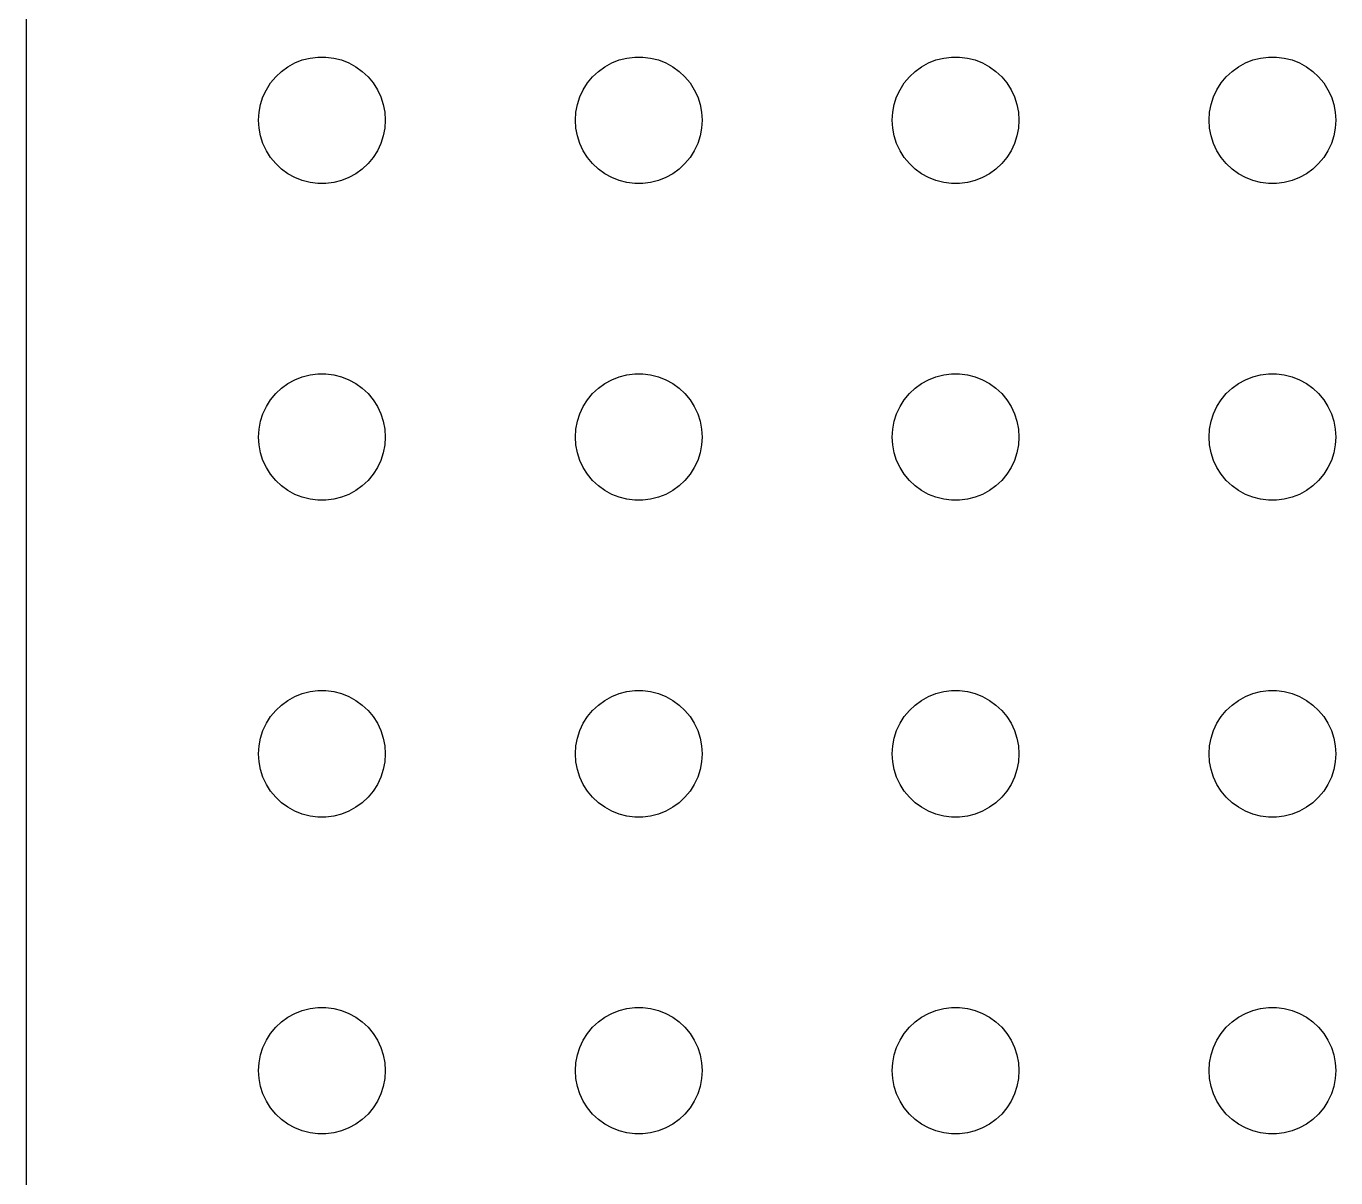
# Model space of a CAD drawing. Header units: metres. Extents: x -134 to 134, y 518 to 1078.
# Drawn here: x -134.5 to -103.5, y 681.46 to 708.73 of the extents above; entities that cross this region are included whole.
import ezdxf

# ---------------------------------------------------------------- set-up
doc = ezdxf.new("R2010")
doc.units = ezdxf.units.M

msp = doc.modelspace()

# ---------------------------------------------------------------- linework, layer by layer
for p, q in [((-134.5, 731), (-134.5, 637)), ((-128.456, 707.656), (-128.304, 707.766)), ((-128.304, 707.766), (-128.139, 707.857)), ((-128.139, 707.857), (-127.964, 707.927)), ((-127.964, 707.927), (-127.781, 707.973)), ((-127.781, 707.973), (-127.594, 707.997)), ((-127.594, 707.997), (-127.406, 707.997)), ((-127.406, 707.997), (-127.219, 707.973)), ((-127.219, 707.973), (-127.036, 707.927)), ((-127.036, 707.927), (-126.861, 707.857)), ((-126.861, 707.857), (-126.696, 707.766)), ((-126.696, 707.766), (-126.544, 707.656)), ((-120.956, 707.656), (-120.804, 707.766)), ((-120.804, 707.766), (-120.639, 707.857)), ((-120.639, 707.857), (-120.464, 707.927)), ((-120.464, 707.927), (-120.281, 707.973)), ((-120.281, 707.973), (-120.094, 707.997)), ((-120.094, 707.997), (-119.906, 707.997)), ((-119.906, 707.997), (-119.719, 707.973)), ((-119.719, 707.973), (-119.536, 707.927)), ((-119.536, 707.927), (-119.361, 707.857)), ((-119.361, 707.857), (-119.196, 707.766)), ((-119.196, 707.766), (-119.044, 707.656)), ((-113.456, 707.656), (-113.304, 707.766)), ((-113.304, 707.766), (-113.139, 707.857)), ((-113.139, 707.857), (-112.964, 707.927)), ((-112.964, 707.927), (-112.781, 707.973)), ((-112.781, 707.973), (-112.594, 707.997)), ((-112.594, 707.997), (-112.406, 707.997)), ((-112.406, 707.997), (-112.219, 707.973)), ((-112.219, 707.973), (-112.036, 707.927)), ((-112.036, 707.927), (-111.861, 707.857)), ((-111.861, 707.857), (-111.696, 707.766)), ((-111.696, 707.766), (-111.544, 707.656)), ((-105.956, 707.656), (-105.804, 707.766)), ((-105.804, 707.766), (-105.639, 707.857)), ((-105.639, 707.857), (-105.464, 707.927)), ((-105.464, 707.927), (-105.281, 707.973)), ((-105.281, 707.973), (-105.094, 707.997)), ((-105.094, 707.997), (-104.906, 707.997)), ((-104.906, 707.997), (-104.719, 707.973)), ((-104.719, 707.973), (-104.536, 707.927)), ((-104.536, 707.927), (-104.361, 707.857)), ((-104.361, 707.857), (-104.196, 707.766)), ((-104.196, 707.766), (-104.044, 707.656)), ((-128.714, 707.382), (-128.593, 707.527)), ((-128.593, 707.527), (-128.456, 707.656)), ((-126.544, 707.656), (-126.407, 707.527)), ((-126.407, 707.527), (-126.286, 707.382)), ((-121.214, 707.382), (-121.093, 707.527)), ((-121.093, 707.527), (-120.956, 707.656)), ((-119.044, 707.656), (-118.907, 707.527)), ((-118.907, 707.527), (-118.786, 707.382)), ((-113.714, 707.382), (-113.593, 707.527)), ((-113.593, 707.527), (-113.456, 707.656)), ((-111.544, 707.656), (-111.407, 707.527)), ((-111.407, 707.527), (-111.286, 707.382)), ((-106.214, 707.382), (-106.093, 707.527)), ((-106.093, 707.527), (-105.956, 707.656)), ((-104.044, 707.656), (-103.907, 707.527)), ((-103.907, 707.527), (-103.786, 707.382)), ((-128.895, 707.052), (-128.814, 707.223)), ((-128.814, 707.223), (-128.714, 707.382)), ((-126.286, 707.382), (-126.186, 707.223)), ((-126.186, 707.223), (-126.105, 707.052)), ((-121.395, 707.052), (-121.314, 707.223)), ((-121.314, 707.223), (-121.214, 707.382)), ((-118.786, 707.382), (-118.686, 707.223)), ((-118.686, 707.223), (-118.605, 707.052)), ((-113.895, 707.052), (-113.814, 707.223)), ((-113.814, 707.223), (-113.714, 707.382)), ((-111.286, 707.382), (-111.186, 707.223)), ((-111.186, 707.223), (-111.105, 707.052)), ((-106.395, 707.052), (-106.314, 707.223)), ((-106.314, 707.223), (-106.214, 707.382)), ((-103.786, 707.382), (-103.686, 707.223)), ((-103.686, 707.223), (-103.605, 707.052)), ((-128.988, 706.688), (-128.953, 706.873)), ((-128.953, 706.873), (-128.895, 707.052)), ((-126.105, 707.052), (-126.047, 706.873)), ((-126.047, 706.873), (-126.012, 706.688)), ((-121.488, 706.688), (-121.453, 706.873)), ((-121.453, 706.873), (-121.395, 707.052)), ((-118.605, 707.052), (-118.547, 706.873)), ((-118.547, 706.873), (-118.512, 706.688)), ((-113.988, 706.688), (-113.953, 706.873)), ((-113.953, 706.873), (-113.895, 707.052)), ((-111.105, 707.052), (-111.047, 706.873)), ((-111.047, 706.873), (-111.012, 706.688)), ((-106.488, 706.688), (-106.453, 706.873)), ((-106.453, 706.873), (-106.395, 707.052)), ((-103.605, 707.052), (-103.547, 706.873)), ((-103.547, 706.873), (-103.512, 706.688)), ((-129, 706.5), (-128.988, 706.688)), ((-128.988, 706.312), (-129, 706.5)), ((-126.012, 706.688), (-126, 706.5)), ((-126, 706.5), (-126.012, 706.312)), ((-121.5, 706.5), (-121.488, 706.688)), ((-121.488, 706.312), (-121.5, 706.5)), ((-118.512, 706.688), (-118.5, 706.5)), ((-118.5, 706.5), (-118.512, 706.312)), ((-114, 706.5), (-113.988, 706.688)), ((-113.988, 706.312), (-114, 706.5)), ((-111.012, 706.688), (-111, 706.5)), ((-111, 706.5), (-111.012, 706.312)), ((-106.5, 706.5), (-106.488, 706.688)), ((-106.488, 706.312), (-106.5, 706.5)), ((-103.512, 706.688), (-103.5, 706.5)), ((-103.5, 706.5), (-103.512, 706.312)), ((-128.953, 706.127), (-128.988, 706.312)), ((-126.012, 706.312), (-126.047, 706.127)), ((-121.453, 706.127), (-121.488, 706.312)), ((-118.512, 706.312), (-118.547, 706.127)), ((-113.953, 706.127), (-113.988, 706.312)), ((-111.012, 706.312), (-111.047, 706.127)), ((-106.453, 706.127), (-106.488, 706.312)), ((-103.512, 706.312), (-103.547, 706.127)), ((-128.895, 705.948), (-128.953, 706.127)), ((-128.814, 705.777), (-128.895, 705.948)), ((-126.105, 705.948), (-126.186, 705.777)), ((-126.047, 706.127), (-126.105, 705.948)), ((-121.395, 705.948), (-121.453, 706.127)), ((-121.314, 705.777), (-121.395, 705.948)), ((-118.605, 705.948), (-118.686, 705.777)), ((-118.547, 706.127), (-118.605, 705.948)), ((-113.895, 705.948), (-113.953, 706.127)), ((-113.814, 705.777), (-113.895, 705.948)), ((-111.105, 705.948), (-111.186, 705.777)), ((-111.047, 706.127), (-111.105, 705.948)), ((-106.395, 705.948), (-106.453, 706.127)), ((-106.314, 705.777), (-106.395, 705.948)), ((-103.605, 705.948), (-103.686, 705.777)), ((-103.547, 706.127), (-103.605, 705.948)), ((-128.714, 705.618), (-128.814, 705.777)), ((-128.593, 705.473), (-128.714, 705.618)), ((-126.286, 705.618), (-126.407, 705.473)), ((-126.186, 705.777), (-126.286, 705.618)), ((-121.214, 705.618), (-121.314, 705.777)), ((-121.093, 705.473), (-121.214, 705.618)), ((-118.786, 705.618), (-118.907, 705.473)), ((-118.686, 705.777), (-118.786, 705.618)), ((-113.714, 705.618), (-113.814, 705.777)), ((-113.593, 705.473), (-113.714, 705.618)), ((-111.286, 705.618), (-111.407, 705.473)), ((-111.186, 705.777), (-111.286, 705.618)), ((-106.214, 705.618), (-106.314, 705.777)), ((-106.093, 705.473), (-106.214, 705.618)), ((-103.786, 705.618), (-103.907, 705.473)), ((-103.686, 705.777), (-103.786, 705.618)), ((-128.456, 705.344), (-128.593, 705.473)), ((-128.304, 705.234), (-128.456, 705.344)), ((-126.544, 705.344), (-126.696, 705.234)), ((-126.407, 705.473), (-126.544, 705.344)), ((-120.956, 705.344), (-121.093, 705.473)), ((-120.804, 705.234), (-120.956, 705.344)), ((-119.044, 705.344), (-119.196, 705.234)), ((-118.907, 705.473), (-119.044, 705.344)), ((-113.456, 705.344), (-113.593, 705.473)), ((-113.304, 705.234), (-113.456, 705.344)), ((-111.544, 705.344), (-111.696, 705.234)), ((-111.407, 705.473), (-111.544, 705.344)), ((-105.956, 705.344), (-106.093, 705.473)), ((-105.804, 705.234), (-105.956, 705.344)), ((-104.044, 705.344), (-104.196, 705.234)), ((-103.907, 705.473), (-104.044, 705.344)), ((-128.139, 705.143), (-128.304, 705.234)), ((-127.964, 705.073), (-128.139, 705.143)), ((-127.781, 705.027), (-127.964, 705.073)), ((-127.594, 705.003), (-127.781, 705.027)), ((-127.406, 705.003), (-127.594, 705.003)), ((-127.219, 705.027), (-127.406, 705.003)), ((-127.036, 705.073), (-127.219, 705.027)), ((-126.861, 705.143), (-127.036, 705.073)), ((-126.696, 705.234), (-126.861, 705.143)), ((-120.639, 705.143), (-120.804, 705.234)), ((-120.464, 705.073), (-120.639, 705.143)), ((-120.281, 705.027), (-120.464, 705.073)), ((-120.094, 705.003), (-120.281, 705.027)), ((-119.906, 705.003), (-120.094, 705.003)), ((-119.719, 705.027), (-119.906, 705.003)), ((-119.536, 705.073), (-119.719, 705.027)), ((-119.361, 705.143), (-119.536, 705.073)), ((-119.196, 705.234), (-119.361, 705.143)), ((-113.139, 705.143), (-113.304, 705.234)), ((-112.964, 705.073), (-113.139, 705.143)), ((-112.781, 705.027), (-112.964, 705.073)), ((-112.594, 705.003), (-112.781, 705.027)), ((-112.406, 705.003), (-112.594, 705.003)), ((-112.219, 705.027), (-112.406, 705.003)), ((-112.036, 705.073), (-112.219, 705.027)), ((-111.861, 705.143), (-112.036, 705.073)), ((-111.696, 705.234), (-111.861, 705.143)), ((-105.639, 705.143), (-105.804, 705.234)), ((-105.464, 705.073), (-105.639, 705.143)), ((-105.281, 705.027), (-105.464, 705.073)), ((-105.094, 705.003), (-105.281, 705.027)), ((-104.906, 705.003), (-105.094, 705.003)), ((-104.719, 705.027), (-104.906, 705.003)), ((-104.536, 705.073), (-104.719, 705.027)), ((-104.361, 705.143), (-104.536, 705.073)), ((-104.196, 705.234), (-104.361, 705.143)), ((-128.304, 700.266), (-128.139, 700.357)), ((-128.139, 700.357), (-127.964, 700.427)), ((-127.964, 700.427), (-127.781, 700.473)), ((-127.781, 700.473), (-127.594, 700.497)), ((-127.594, 700.497), (-127.406, 700.497)), ((-127.406, 700.497), (-127.219, 700.473)), ((-127.219, 700.473), (-127.036, 700.427)), ((-127.036, 700.427), (-126.861, 700.357)), ((-126.861, 700.357), (-126.696, 700.266)), ((-120.804, 700.266), (-120.639, 700.357)), ((-120.639, 700.357), (-120.464, 700.427)), ((-120.464, 700.427), (-120.281, 700.473)), ((-120.281, 700.473), (-120.094, 700.497)), ((-120.094, 700.497), (-119.906, 700.497)), ((-119.906, 700.497), (-119.719, 700.473)), ((-119.719, 700.473), (-119.536, 700.427)), ((-119.536, 700.427), (-119.361, 700.357)), ((-119.361, 700.357), (-119.196, 700.266)), ((-113.304, 700.266), (-113.139, 700.357)), ((-113.139, 700.357), (-112.964, 700.427)), ((-112.964, 700.427), (-112.781, 700.473)), ((-112.781, 700.473), (-112.594, 700.497)), ((-112.594, 700.497), (-112.406, 700.497)), ((-112.406, 700.497), (-112.219, 700.473)), ((-112.219, 700.473), (-112.036, 700.427)), ((-112.036, 700.427), (-111.861, 700.357)), ((-111.861, 700.357), (-111.696, 700.266)), ((-105.804, 700.266), (-105.639, 700.357)), ((-105.639, 700.357), (-105.464, 700.427)), ((-105.464, 700.427), (-105.281, 700.473)), ((-105.281, 700.473), (-105.094, 700.497)), ((-105.094, 700.497), (-104.906, 700.497)), ((-104.906, 700.497), (-104.719, 700.473)), ((-104.719, 700.473), (-104.536, 700.427)), ((-104.536, 700.427), (-104.361, 700.357)), ((-104.361, 700.357), (-104.196, 700.266)), ((-128.714, 699.882), (-128.593, 700.027)), ((-128.593, 700.027), (-128.456, 700.156)), ((-128.456, 700.156), (-128.304, 700.266)), ((-126.696, 700.266), (-126.544, 700.156)), ((-126.544, 700.156), (-126.407, 700.027)), ((-126.407, 700.027), (-126.286, 699.882)), ((-121.214, 699.882), (-121.093, 700.027)), ((-121.093, 700.027), (-120.956, 700.156)), ((-120.956, 700.156), (-120.804, 700.266)), ((-119.196, 700.266), (-119.044, 700.156)), ((-119.044, 700.156), (-118.907, 700.027)), ((-118.907, 700.027), (-118.786, 699.882)), ((-113.714, 699.882), (-113.593, 700.027)), ((-113.593, 700.027), (-113.456, 700.156)), ((-113.456, 700.156), (-113.304, 700.266)), ((-111.696, 700.266), (-111.544, 700.156)), ((-111.544, 700.156), (-111.407, 700.027)), ((-111.407, 700.027), (-111.286, 699.882)), ((-106.214, 699.882), (-106.093, 700.027)), ((-106.093, 700.027), (-105.956, 700.156)), ((-105.956, 700.156), (-105.804, 700.266)), ((-104.196, 700.266), (-104.044, 700.156)), ((-104.044, 700.156), (-103.907, 700.027)), ((-103.907, 700.027), (-103.786, 699.882)), ((-128.895, 699.552), (-128.814, 699.723)), ((-128.814, 699.723), (-128.714, 699.882)), ((-126.286, 699.882), (-126.186, 699.723)), ((-126.186, 699.723), (-126.105, 699.552)), ((-121.395, 699.552), (-121.314, 699.723)), ((-121.314, 699.723), (-121.214, 699.882)), ((-118.786, 699.882), (-118.686, 699.723)), ((-118.686, 699.723), (-118.605, 699.552)), ((-113.895, 699.552), (-113.814, 699.723)), ((-113.814, 699.723), (-113.714, 699.882)), ((-111.286, 699.882), (-111.186, 699.723)), ((-111.186, 699.723), (-111.105, 699.552)), ((-106.395, 699.552), (-106.314, 699.723)), ((-106.314, 699.723), (-106.214, 699.882)), ((-103.786, 699.882), (-103.686, 699.723)), ((-103.686, 699.723), (-103.605, 699.552)), ((-128.988, 699.188), (-128.953, 699.373)), ((-128.953, 699.373), (-128.895, 699.552)), ((-126.105, 699.552), (-126.047, 699.373)), ((-126.047, 699.373), (-126.012, 699.188)), ((-121.488, 699.188), (-121.453, 699.373)), ((-121.453, 699.373), (-121.395, 699.552)), ((-118.605, 699.552), (-118.547, 699.373)), ((-118.547, 699.373), (-118.512, 699.188)), ((-113.988, 699.188), (-113.953, 699.373)), ((-113.953, 699.373), (-113.895, 699.552)), ((-111.105, 699.552), (-111.047, 699.373)), ((-111.047, 699.373), (-111.012, 699.188)), ((-106.488, 699.188), (-106.453, 699.373)), ((-106.453, 699.373), (-106.395, 699.552)), ((-103.605, 699.552), (-103.547, 699.373)), ((-103.547, 699.373), (-103.512, 699.188)), ((-129, 699), (-128.988, 699.188)), ((-126.012, 699.188), (-126, 699)), ((-121.5, 699), (-121.488, 699.188)), ((-118.512, 699.188), (-118.5, 699)), ((-114, 699), (-113.988, 699.188)), ((-111.012, 699.188), (-111, 699)), ((-106.5, 699), (-106.488, 699.188)), ((-103.512, 699.188), (-103.5, 699)), ((-128.988, 698.812), (-129, 699)), ((-128.953, 698.627), (-128.988, 698.812)), ((-126.012, 698.812), (-126.047, 698.627)), ((-126, 699), (-126.012, 698.812)), ((-121.488, 698.812), (-121.5, 699)), ((-121.453, 698.627), (-121.488, 698.812)), ((-118.512, 698.812), (-118.547, 698.627)), ((-118.5, 699), (-118.512, 698.812)), ((-113.988, 698.812), (-114, 699)), ((-113.953, 698.627), (-113.988, 698.812)), ((-111.012, 698.812), (-111.047, 698.627)), ((-111, 699), (-111.012, 698.812)), ((-106.488, 698.812), (-106.5, 699)), ((-106.453, 698.627), (-106.488, 698.812)), ((-103.512, 698.812), (-103.547, 698.627)), ((-103.5, 699), (-103.512, 698.812)), ((-128.895, 698.448), (-128.953, 698.627)), ((-128.814, 698.277), (-128.895, 698.448)), ((-126.105, 698.448), (-126.186, 698.277)), ((-126.047, 698.627), (-126.105, 698.448)), ((-121.395, 698.448), (-121.453, 698.627)), ((-121.314, 698.277), (-121.395, 698.448)), ((-118.605, 698.448), (-118.686, 698.277)), ((-118.547, 698.627), (-118.605, 698.448)), ((-113.895, 698.448), (-113.953, 698.627)), ((-113.814, 698.277), (-113.895, 698.448)), ((-111.105, 698.448), (-111.186, 698.277)), ((-111.047, 698.627), (-111.105, 698.448)), ((-106.395, 698.448), (-106.453, 698.627)), ((-106.314, 698.277), (-106.395, 698.448)), ((-103.605, 698.448), (-103.686, 698.277)), ((-103.547, 698.627), (-103.605, 698.448)), ((-128.714, 698.118), (-128.814, 698.277)), ((-126.186, 698.277), (-126.286, 698.118)), ((-121.214, 698.118), (-121.314, 698.277)), ((-118.686, 698.277), (-118.786, 698.118)), ((-113.714, 698.118), (-113.814, 698.277)), ((-111.186, 698.277), (-111.286, 698.118)), ((-106.214, 698.118), (-106.314, 698.277)), ((-103.686, 698.277), (-103.786, 698.118)), ((-128.593, 697.973), (-128.714, 698.118)), ((-128.456, 697.844), (-128.593, 697.973)), ((-128.304, 697.734), (-128.456, 697.844)), ((-126.544, 697.844), (-126.696, 697.734)), ((-126.407, 697.973), (-126.544, 697.844)), ((-126.286, 698.118), (-126.407, 697.973)), ((-121.093, 697.973), (-121.214, 698.118)), ((-120.956, 697.844), (-121.093, 697.973)), ((-120.804, 697.734), (-120.956, 697.844)), ((-119.044, 697.844), (-119.196, 697.734)), ((-118.907, 697.973), (-119.044, 697.844)), ((-118.786, 698.118), (-118.907, 697.973)), ((-113.593, 697.973), (-113.714, 698.118)), ((-113.456, 697.844), (-113.593, 697.973)), ((-113.304, 697.734), (-113.456, 697.844)), ((-111.544, 697.844), (-111.696, 697.734)), ((-111.407, 697.973), (-111.544, 697.844)), ((-111.286, 698.118), (-111.407, 697.973)), ((-106.093, 697.973), (-106.214, 698.118)), ((-105.956, 697.844), (-106.093, 697.973)), ((-105.804, 697.734), (-105.956, 697.844)), ((-104.044, 697.844), (-104.196, 697.734)), ((-103.907, 697.973), (-104.044, 697.844)), ((-103.786, 698.118), (-103.907, 697.973)), ((-128.139, 697.643), (-128.304, 697.734)), ((-127.964, 697.573), (-128.139, 697.643)), ((-127.781, 697.527), (-127.964, 697.573)), ((-127.594, 697.503), (-127.781, 697.527)), ((-127.406, 697.503), (-127.594, 697.503)), ((-127.219, 697.527), (-127.406, 697.503)), ((-127.036, 697.573), (-127.219, 697.527)), ((-126.861, 697.643), (-127.036, 697.573)), ((-126.696, 697.734), (-126.861, 697.643)), ((-120.639, 697.643), (-120.804, 697.734)), ((-120.464, 697.573), (-120.639, 697.643)), ((-120.281, 697.527), (-120.464, 697.573)), ((-120.094, 697.503), (-120.281, 697.527)), ((-119.906, 697.503), (-120.094, 697.503)), ((-119.719, 697.527), (-119.906, 697.503)), ((-119.536, 697.573), (-119.719, 697.527)), ((-119.361, 697.643), (-119.536, 697.573)), ((-119.196, 697.734), (-119.361, 697.643)), ((-113.139, 697.643), (-113.304, 697.734)), ((-112.964, 697.573), (-113.139, 697.643)), ((-112.781, 697.527), (-112.964, 697.573)), ((-112.594, 697.503), (-112.781, 697.527)), ((-112.406, 697.503), (-112.594, 697.503)), ((-112.219, 697.527), (-112.406, 697.503)), ((-112.036, 697.573), (-112.219, 697.527)), ((-111.861, 697.643), (-112.036, 697.573)), ((-111.696, 697.734), (-111.861, 697.643)), ((-105.639, 697.643), (-105.804, 697.734)), ((-105.464, 697.573), (-105.639, 697.643)), ((-105.281, 697.527), (-105.464, 697.573)), ((-105.094, 697.503), (-105.281, 697.527)), ((-104.906, 697.503), (-105.094, 697.503)), ((-104.719, 697.527), (-104.906, 697.503)), ((-104.536, 697.573), (-104.719, 697.527)), ((-104.361, 697.643), (-104.536, 697.573)), ((-104.196, 697.734), (-104.361, 697.643)), ((-128.304, 692.766), (-128.139, 692.857)), ((-128.139, 692.857), (-127.964, 692.927)), ((-127.964, 692.927), (-127.781, 692.973)), ((-127.781, 692.973), (-127.594, 692.997)), ((-127.594, 692.997), (-127.406, 692.997)), ((-127.406, 692.997), (-127.219, 692.973)), ((-127.219, 692.973), (-127.036, 692.927)), ((-127.036, 692.927), (-126.861, 692.857)), ((-126.861, 692.857), (-126.696, 692.766)), ((-120.804, 692.766), (-120.639, 692.857)), ((-120.639, 692.857), (-120.464, 692.927)), ((-120.464, 692.927), (-120.281, 692.973)), ((-120.281, 692.973), (-120.094, 692.997)), ((-120.094, 692.997), (-119.906, 692.997)), ((-119.906, 692.997), (-119.719, 692.973)), ((-119.719, 692.973), (-119.536, 692.927)), ((-119.536, 692.927), (-119.361, 692.857)), ((-119.361, 692.857), (-119.196, 692.766)), ((-113.304, 692.766), (-113.139, 692.857)), ((-113.139, 692.857), (-112.964, 692.927)), ((-112.964, 692.927), (-112.781, 692.973)), ((-112.781, 692.973), (-112.594, 692.997)), ((-112.594, 692.997), (-112.406, 692.997)), ((-112.406, 692.997), (-112.219, 692.973)), ((-112.219, 692.973), (-112.036, 692.927)), ((-112.036, 692.927), (-111.861, 692.857)), ((-111.861, 692.857), (-111.696, 692.766)), ((-105.804, 692.766), (-105.639, 692.857)), ((-105.639, 692.857), (-105.464, 692.927)), ((-105.464, 692.927), (-105.281, 692.973)), ((-105.281, 692.973), (-105.094, 692.997)), ((-105.094, 692.997), (-104.906, 692.997)), ((-104.906, 692.997), (-104.719, 692.973)), ((-104.719, 692.973), (-104.536, 692.927)), ((-104.536, 692.927), (-104.361, 692.857)), ((-104.361, 692.857), (-104.196, 692.766)), ((-128.593, 692.527), (-128.456, 692.656)), ((-128.456, 692.656), (-128.304, 692.766)), ((-126.696, 692.766), (-126.544, 692.656)), ((-126.544, 692.656), (-126.407, 692.527)), ((-121.093, 692.527), (-120.956, 692.656)), ((-120.956, 692.656), (-120.804, 692.766)), ((-119.196, 692.766), (-119.044, 692.656)), ((-119.044, 692.656), (-118.907, 692.527)), ((-113.593, 692.527), (-113.456, 692.656)), ((-113.456, 692.656), (-113.304, 692.766)), ((-111.696, 692.766), (-111.544, 692.656)), ((-111.544, 692.656), (-111.407, 692.527)), ((-106.093, 692.527), (-105.956, 692.656)), ((-105.956, 692.656), (-105.804, 692.766)), ((-104.196, 692.766), (-104.044, 692.656)), ((-104.044, 692.656), (-103.907, 692.527)), ((-128.814, 692.223), (-128.714, 692.382)), ((-128.714, 692.382), (-128.593, 692.527)), ((-126.407, 692.527), (-126.286, 692.382)), ((-126.286, 692.382), (-126.186, 692.223)), ((-121.314, 692.223), (-121.214, 692.382)), ((-121.214, 692.382), (-121.093, 692.527)), ((-118.907, 692.527), (-118.786, 692.382)), ((-118.786, 692.382), (-118.686, 692.223)), ((-113.814, 692.223), (-113.714, 692.382)), ((-113.714, 692.382), (-113.593, 692.527)), ((-111.407, 692.527), (-111.286, 692.382)), ((-111.286, 692.382), (-111.186, 692.223)), ((-106.314, 692.223), (-106.214, 692.382)), ((-106.214, 692.382), (-106.093, 692.527)), ((-103.907, 692.527), (-103.786, 692.382)), ((-103.786, 692.382), (-103.686, 692.223)), ((-128.953, 691.873), (-128.895, 692.052)), ((-128.895, 692.052), (-128.814, 692.223)), ((-126.186, 692.223), (-126.105, 692.052)), ((-126.105, 692.052), (-126.047, 691.873)), ((-121.453, 691.873), (-121.395, 692.052)), ((-121.395, 692.052), (-121.314, 692.223)), ((-118.686, 692.223), (-118.605, 692.052)), ((-118.605, 692.052), (-118.547, 691.873)), ((-113.953, 691.873), (-113.895, 692.052)), ((-113.895, 692.052), (-113.814, 692.223)), ((-111.186, 692.223), (-111.105, 692.052)), ((-111.105, 692.052), (-111.047, 691.873)), ((-106.453, 691.873), (-106.395, 692.052)), ((-106.395, 692.052), (-106.314, 692.223)), ((-103.686, 692.223), (-103.605, 692.052)), ((-103.605, 692.052), (-103.547, 691.873)), ((-129, 691.5), (-128.988, 691.688)), ((-128.988, 691.688), (-128.953, 691.873)), ((-126.047, 691.873), (-126.012, 691.688)), ((-126.012, 691.688), (-126, 691.5)), ((-121.5, 691.5), (-121.488, 691.688)), ((-121.488, 691.688), (-121.453, 691.873)), ((-118.547, 691.873), (-118.512, 691.688)), ((-118.512, 691.688), (-118.5, 691.5)), ((-114, 691.5), (-113.988, 691.688)), ((-113.988, 691.688), (-113.953, 691.873)), ((-111.047, 691.873), (-111.012, 691.688)), ((-111.012, 691.688), (-111, 691.5)), ((-106.5, 691.5), (-106.488, 691.688)), ((-106.488, 691.688), (-106.453, 691.873)), ((-103.547, 691.873), (-103.512, 691.688)), ((-103.512, 691.688), (-103.5, 691.5)), ((-128.988, 691.312), (-129, 691.5)), ((-128.953, 691.127), (-128.988, 691.312)), ((-126.012, 691.312), (-126.047, 691.127)), ((-126, 691.5), (-126.012, 691.312)), ((-121.488, 691.312), (-121.5, 691.5)), ((-121.453, 691.127), (-121.488, 691.312)), ((-118.512, 691.312), (-118.547, 691.127)), ((-118.5, 691.5), (-118.512, 691.312)), ((-113.988, 691.312), (-114, 691.5)), ((-113.953, 691.127), (-113.988, 691.312)), ((-111.012, 691.312), (-111.047, 691.127)), ((-111, 691.5), (-111.012, 691.312)), ((-106.488, 691.312), (-106.5, 691.5)), ((-106.453, 691.127), (-106.488, 691.312)), ((-103.512, 691.312), (-103.547, 691.127)), ((-103.5, 691.5), (-103.512, 691.312)), ((-128.895, 690.948), (-128.953, 691.127)), ((-126.047, 691.127), (-126.105, 690.948)), ((-121.395, 690.948), (-121.453, 691.127)), ((-118.547, 691.127), (-118.605, 690.948)), ((-113.895, 690.948), (-113.953, 691.127)), ((-111.047, 691.127), (-111.105, 690.948)), ((-106.395, 690.948), (-106.453, 691.127)), ((-103.547, 691.127), (-103.605, 690.948)), ((-128.814, 690.777), (-128.895, 690.948)), ((-128.714, 690.618), (-128.814, 690.777)), ((-126.186, 690.777), (-126.286, 690.618)), ((-126.105, 690.948), (-126.186, 690.777)), ((-121.314, 690.777), (-121.395, 690.948)), ((-121.214, 690.618), (-121.314, 690.777)), ((-118.686, 690.777), (-118.786, 690.618)), ((-118.605, 690.948), (-118.686, 690.777)), ((-113.814, 690.777), (-113.895, 690.948)), ((-113.714, 690.618), (-113.814, 690.777)), ((-111.186, 690.777), (-111.286, 690.618)), ((-111.105, 690.948), (-111.186, 690.777)), ((-106.314, 690.777), (-106.395, 690.948)), ((-106.214, 690.618), (-106.314, 690.777)), ((-103.686, 690.777), (-103.786, 690.618)), ((-103.605, 690.948), (-103.686, 690.777)), ((-128.593, 690.473), (-128.714, 690.618)), ((-128.456, 690.344), (-128.593, 690.473)), ((-126.407, 690.473), (-126.544, 690.344)), ((-126.286, 690.618), (-126.407, 690.473)), ((-121.093, 690.473), (-121.214, 690.618)), ((-120.956, 690.344), (-121.093, 690.473)), ((-118.907, 690.473), (-119.044, 690.344)), ((-118.786, 690.618), (-118.907, 690.473)), ((-113.593, 690.473), (-113.714, 690.618)), ((-113.456, 690.344), (-113.593, 690.473)), ((-111.407, 690.473), (-111.544, 690.344)), ((-111.286, 690.618), (-111.407, 690.473)), ((-106.093, 690.473), (-106.214, 690.618)), ((-105.956, 690.344), (-106.093, 690.473)), ((-103.907, 690.473), (-104.044, 690.344)), ((-103.786, 690.618), (-103.907, 690.473)), ((-128.304, 690.234), (-128.456, 690.344)), ((-128.139, 690.143), (-128.304, 690.234)), ((-127.964, 690.073), (-128.139, 690.143)), ((-127.781, 690.027), (-127.964, 690.073)), ((-127.036, 690.073), (-127.219, 690.027)), ((-126.861, 690.143), (-127.036, 690.073)), ((-126.696, 690.234), (-126.861, 690.143)), ((-126.544, 690.344), (-126.696, 690.234)), ((-120.804, 690.234), (-120.956, 690.344)), ((-120.639, 690.143), (-120.804, 690.234)), ((-120.464, 690.073), (-120.639, 690.143)), ((-120.281, 690.027), (-120.464, 690.073)), ((-119.536, 690.073), (-119.719, 690.027)), ((-119.361, 690.143), (-119.536, 690.073)), ((-119.196, 690.234), (-119.361, 690.143)), ((-119.044, 690.344), (-119.196, 690.234)), ((-113.304, 690.234), (-113.456, 690.344)), ((-113.139, 690.143), (-113.304, 690.234)), ((-112.964, 690.073), (-113.139, 690.143)), ((-112.781, 690.027), (-112.964, 690.073)), ((-112.036, 690.073), (-112.219, 690.027)), ((-111.861, 690.143), (-112.036, 690.073)), ((-111.696, 690.234), (-111.861, 690.143)), ((-111.544, 690.344), (-111.696, 690.234)), ((-105.804, 690.234), (-105.956, 690.344)), ((-105.639, 690.143), (-105.804, 690.234)), ((-105.464, 690.073), (-105.639, 690.143)), ((-105.281, 690.027), (-105.464, 690.073)), ((-104.536, 690.073), (-104.719, 690.027)), ((-104.361, 690.143), (-104.536, 690.073)), ((-104.196, 690.234), (-104.361, 690.143)), ((-104.044, 690.344), (-104.196, 690.234)), ((-127.594, 690.003), (-127.781, 690.027)), ((-127.406, 690.003), (-127.594, 690.003)), ((-127.219, 690.027), (-127.406, 690.003)), ((-120.094, 690.003), (-120.281, 690.027)), ((-119.906, 690.003), (-120.094, 690.003)), ((-119.719, 690.027), (-119.906, 690.003)), ((-112.594, 690.003), (-112.781, 690.027)), ((-112.406, 690.003), (-112.594, 690.003)), ((-112.219, 690.027), (-112.406, 690.003)), ((-105.094, 690.003), (-105.281, 690.027)), ((-104.906, 690.003), (-105.094, 690.003)), ((-104.719, 690.027), (-104.906, 690.003)), ((-128.139, 685.357), (-127.964, 685.427)), ((-127.964, 685.427), (-127.781, 685.473)), ((-127.781, 685.473), (-127.594, 685.497)), ((-127.594, 685.497), (-127.406, 685.497)), ((-127.406, 685.497), (-127.219, 685.473)), ((-127.219, 685.473), (-127.036, 685.427)), ((-127.036, 685.427), (-126.861, 685.357)), ((-120.639, 685.357), (-120.464, 685.427)), ((-120.464, 685.427), (-120.281, 685.473)), ((-120.281, 685.473), (-120.094, 685.497)), ((-120.094, 685.497), (-119.906, 685.497)), ((-119.906, 685.497), (-119.719, 685.473)), ((-119.719, 685.473), (-119.536, 685.427)), ((-119.536, 685.427), (-119.361, 685.357)), ((-113.139, 685.357), (-112.964, 685.427)), ((-112.964, 685.427), (-112.781, 685.473)), ((-112.781, 685.473), (-112.594, 685.497)), ((-112.594, 685.497), (-112.406, 685.497)), ((-112.406, 685.497), (-112.219, 685.473)), ((-112.219, 685.473), (-112.036, 685.427)), ((-112.036, 685.427), (-111.861, 685.357)), ((-105.639, 685.357), (-105.464, 685.427)), ((-105.464, 685.427), (-105.281, 685.473)), ((-105.281, 685.473), (-105.094, 685.497)), ((-105.094, 685.497), (-104.906, 685.497)), ((-104.906, 685.497), (-104.719, 685.473)), ((-104.719, 685.473), (-104.536, 685.427)), ((-104.536, 685.427), (-104.361, 685.357)), ((-128.593, 685.027), (-128.456, 685.156)), ((-128.456, 685.156), (-128.304, 685.266)), ((-128.304, 685.266), (-128.139, 685.357)), ((-126.861, 685.357), (-126.696, 685.266)), ((-126.696, 685.266), (-126.544, 685.156)), ((-126.544, 685.156), (-126.407, 685.027)), ((-121.093, 685.027), (-120.956, 685.156)), ((-120.956, 685.156), (-120.804, 685.266)), ((-120.804, 685.266), (-120.639, 685.357)), ((-119.361, 685.357), (-119.196, 685.266)), ((-119.196, 685.266), (-119.044, 685.156)), ((-119.044, 685.156), (-118.907, 685.027)), ((-113.593, 685.027), (-113.456, 685.156)), ((-113.456, 685.156), (-113.304, 685.266)), ((-113.304, 685.266), (-113.139, 685.357)), ((-111.861, 685.357), (-111.696, 685.266)), ((-111.696, 685.266), (-111.544, 685.156)), ((-111.544, 685.156), (-111.407, 685.027)), ((-106.093, 685.027), (-105.956, 685.156)), ((-105.956, 685.156), (-105.804, 685.266)), ((-105.804, 685.266), (-105.639, 685.357)), ((-104.361, 685.357), (-104.196, 685.266)), ((-104.196, 685.266), (-104.044, 685.156)), ((-104.044, 685.156), (-103.907, 685.027)), ((-128.814, 684.723), (-128.714, 684.882)), ((-128.714, 684.882), (-128.593, 685.027)), ((-126.407, 685.027), (-126.286, 684.882)), ((-126.286, 684.882), (-126.186, 684.723)), ((-121.314, 684.723), (-121.214, 684.882)), ((-121.214, 684.882), (-121.093, 685.027)), ((-118.907, 685.027), (-118.786, 684.882)), ((-118.786, 684.882), (-118.686, 684.723)), ((-113.814, 684.723), (-113.714, 684.882)), ((-113.714, 684.882), (-113.593, 685.027)), ((-111.407, 685.027), (-111.286, 684.882)), ((-111.286, 684.882), (-111.186, 684.723)), ((-106.314, 684.723), (-106.214, 684.882)), ((-106.214, 684.882), (-106.093, 685.027)), ((-103.907, 685.027), (-103.786, 684.882)), ((-103.786, 684.882), (-103.686, 684.723)), ((-128.953, 684.373), (-128.895, 684.552)), ((-128.895, 684.552), (-128.814, 684.723)), ((-126.186, 684.723), (-126.105, 684.552)), ((-126.105, 684.552), (-126.047, 684.373)), ((-121.453, 684.373), (-121.395, 684.552)), ((-121.395, 684.552), (-121.314, 684.723)), ((-118.686, 684.723), (-118.605, 684.552)), ((-118.605, 684.552), (-118.547, 684.373)), ((-113.953, 684.373), (-113.895, 684.552)), ((-113.895, 684.552), (-113.814, 684.723)), ((-111.186, 684.723), (-111.105, 684.552)), ((-111.105, 684.552), (-111.047, 684.373)), ((-106.453, 684.373), (-106.395, 684.552)), ((-106.395, 684.552), (-106.314, 684.723)), ((-103.686, 684.723), (-103.605, 684.552)), ((-103.605, 684.552), (-103.547, 684.373)), ((-129, 684), (-128.988, 684.188)), ((-128.988, 684.188), (-128.953, 684.373)), ((-126.047, 684.373), (-126.012, 684.188)), ((-126.012, 684.188), (-126, 684)), ((-121.5, 684), (-121.488, 684.188)), ((-121.488, 684.188), (-121.453, 684.373)), ((-118.547, 684.373), (-118.512, 684.188)), ((-118.512, 684.188), (-118.5, 684)), ((-114, 684), (-113.988, 684.188)), ((-113.988, 684.188), (-113.953, 684.373)), ((-111.047, 684.373), (-111.012, 684.188)), ((-111.012, 684.188), (-111, 684)), ((-106.5, 684), (-106.488, 684.188)), ((-106.488, 684.188), (-106.453, 684.373)), ((-103.547, 684.373), (-103.512, 684.188)), ((-103.512, 684.188), (-103.5, 684)), ((-128.988, 683.812), (-129, 684)), ((-126, 684), (-126.012, 683.812)), ((-121.488, 683.812), (-121.5, 684)), ((-118.5, 684), (-118.512, 683.812)), ((-113.988, 683.812), (-114, 684)), ((-111, 684), (-111.012, 683.812)), ((-106.488, 683.812), (-106.5, 684)), ((-103.5, 684), (-103.512, 683.812)), ((-128.953, 683.627), (-128.988, 683.812)), ((-128.895, 683.448), (-128.953, 683.627)), ((-126.047, 683.627), (-126.105, 683.448)), ((-126.012, 683.812), (-126.047, 683.627)), ((-121.453, 683.627), (-121.488, 683.812)), ((-121.395, 683.448), (-121.453, 683.627)), ((-118.547, 683.627), (-118.605, 683.448)), ((-118.512, 683.812), (-118.547, 683.627)), ((-113.953, 683.627), (-113.988, 683.812)), ((-113.895, 683.448), (-113.953, 683.627)), ((-111.047, 683.627), (-111.105, 683.448)), ((-111.012, 683.812), (-111.047, 683.627)), ((-106.453, 683.627), (-106.488, 683.812)), ((-106.395, 683.448), (-106.453, 683.627)), ((-103.547, 683.627), (-103.605, 683.448)), ((-103.512, 683.812), (-103.547, 683.627)), ((-128.814, 683.277), (-128.895, 683.448)), ((-128.714, 683.118), (-128.814, 683.277)), ((-126.186, 683.277), (-126.286, 683.118)), ((-126.105, 683.448), (-126.186, 683.277)), ((-121.314, 683.277), (-121.395, 683.448)), ((-121.214, 683.118), (-121.314, 683.277)), ((-118.686, 683.277), (-118.786, 683.118)), ((-118.605, 683.448), (-118.686, 683.277)), ((-113.814, 683.277), (-113.895, 683.448)), ((-113.714, 683.118), (-113.814, 683.277)), ((-111.186, 683.277), (-111.286, 683.118)), ((-111.105, 683.448), (-111.186, 683.277)), ((-106.314, 683.277), (-106.395, 683.448)), ((-106.214, 683.118), (-106.314, 683.277)), ((-103.686, 683.277), (-103.786, 683.118)), ((-103.605, 683.448), (-103.686, 683.277)), ((-128.593, 682.973), (-128.714, 683.118)), ((-128.456, 682.844), (-128.593, 682.973)), ((-126.407, 682.973), (-126.544, 682.844)), ((-126.286, 683.118), (-126.407, 682.973)), ((-121.093, 682.973), (-121.214, 683.118)), ((-120.956, 682.844), (-121.093, 682.973)), ((-118.907, 682.973), (-119.044, 682.844)), ((-118.786, 683.118), (-118.907, 682.973)), ((-113.593, 682.973), (-113.714, 683.118)), ((-113.456, 682.844), (-113.593, 682.973)), ((-111.407, 682.973), (-111.544, 682.844)), ((-111.286, 683.118), (-111.407, 682.973)), ((-106.093, 682.973), (-106.214, 683.118)), ((-105.956, 682.844), (-106.093, 682.973)), ((-103.907, 682.973), (-104.044, 682.844)), ((-103.786, 683.118), (-103.907, 682.973)), ((-128.304, 682.734), (-128.456, 682.844)), ((-128.139, 682.643), (-128.304, 682.734)), ((-127.964, 682.573), (-128.139, 682.643)), ((-126.861, 682.643), (-127.036, 682.573)), ((-126.696, 682.734), (-126.861, 682.643)), ((-126.544, 682.844), (-126.696, 682.734)), ((-120.804, 682.734), (-120.956, 682.844)), ((-120.639, 682.643), (-120.804, 682.734)), ((-120.464, 682.573), (-120.639, 682.643)), ((-119.361, 682.643), (-119.536, 682.573)), ((-119.196, 682.734), (-119.361, 682.643)), ((-119.044, 682.844), (-119.196, 682.734)), ((-113.304, 682.734), (-113.456, 682.844)), ((-113.139, 682.643), (-113.304, 682.734)), ((-112.964, 682.573), (-113.139, 682.643)), ((-111.861, 682.643), (-112.036, 682.573)), ((-111.696, 682.734), (-111.861, 682.643)), ((-111.544, 682.844), (-111.696, 682.734)), ((-105.804, 682.734), (-105.956, 682.844)), ((-105.639, 682.643), (-105.804, 682.734)), ((-105.464, 682.573), (-105.639, 682.643)), ((-104.361, 682.643), (-104.536, 682.573)), ((-104.196, 682.734), (-104.361, 682.643)), ((-104.044, 682.844), (-104.196, 682.734)), ((-127.781, 682.527), (-127.964, 682.573)), ((-127.594, 682.503), (-127.781, 682.527)), ((-127.406, 682.503), (-127.594, 682.503)), ((-127.219, 682.527), (-127.406, 682.503)), ((-127.036, 682.573), (-127.219, 682.527)), ((-120.281, 682.527), (-120.464, 682.573)), ((-120.094, 682.503), (-120.281, 682.527)), ((-119.906, 682.503), (-120.094, 682.503)), ((-119.719, 682.527), (-119.906, 682.503)), ((-119.536, 682.573), (-119.719, 682.527)), ((-112.781, 682.527), (-112.964, 682.573)), ((-112.594, 682.503), (-112.781, 682.527)), ((-112.406, 682.503), (-112.594, 682.503)), ((-112.219, 682.527), (-112.406, 682.503)), ((-112.036, 682.573), (-112.219, 682.527)), ((-105.281, 682.527), (-105.464, 682.573)), ((-105.094, 682.503), (-105.281, 682.527)), ((-104.906, 682.503), (-105.094, 682.503)), ((-104.719, 682.527), (-104.906, 682.503)), ((-104.536, 682.573), (-104.719, 682.527))]:
    msp.add_line(p, q)

doc.saveas('drawing.dxf')
